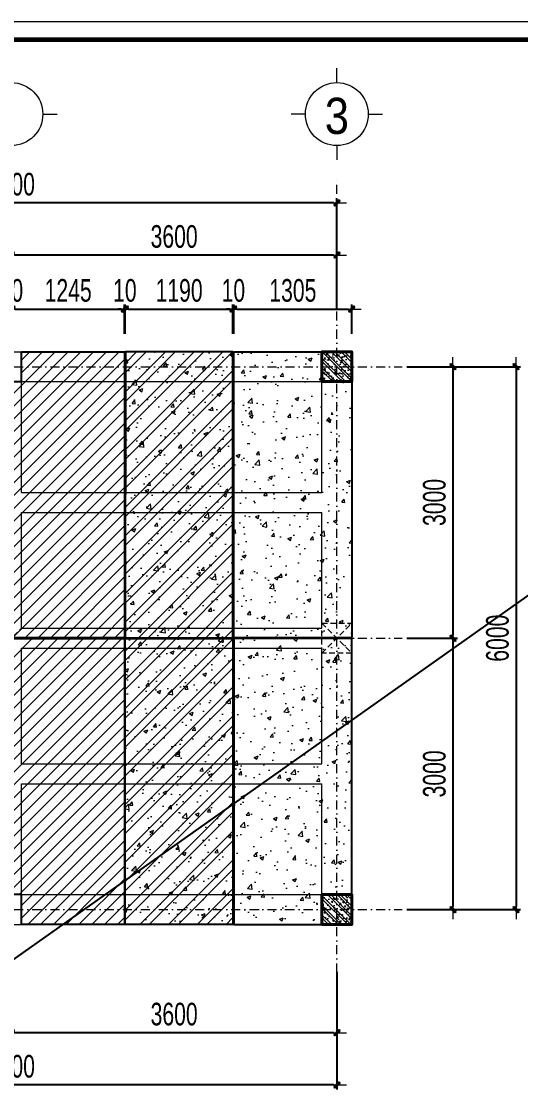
# Model space of a CAD drawing. Header units: millimetres. Extents: x -211129 to 461116, y -574633 to 115.
# Drawn here: x -29986 to -24463, y -543497 to -531691 of the extents above; entities that cross this region are included whole.
import ezdxf
from ezdxf.enums import TextEntityAlignment as Align

# ---------------------------------------------------------------- set-up
doc = ezdxf.new("R2010")
doc.units = ezdxf.units.MM
doc.header["$MEASUREMENT"] = 0
doc.header["$PDMODE"] = 32
doc.linetypes.add('DASHDOT', pattern=[1, 0.5, -0.25, 0, -0.25])
doc.linetypes.add('HIDDEN', pattern=[0.375, 0.25, -0.125])
doc.layers.get('Defpoints').update_dxf_attribs({"color": 1})
doc.layers.add('KCS_Plotter', color=11, linetype='Continuous', plot=False)
for name, color, linetype, lineweight in [('Khungten_LCDI', 7, 'Continuous', 5), ('LC Dim', 8, 'Continuous', 18), ('LC Hatch', 252, 'Continuous', 9), ('LC ISO', 153, 'Continuous', 13), ('LC MANH DUT', 35, 'HIDDEN', 5), ('LC Net dam2', 6, 'Continuous', 40), ('LC Net manh', 133, 'Continuous', 5), ('LC Net thay', 63, 'Continuous', 25), ('LC Net truc', 79, 'DASHDOT', 13), ('LC Text1', 3, 'Continuous', 20)]:
    doc.layers.add(name, color=color, linetype=linetype, lineweight=lineweight)
doc.styles.add('HOATBIF', font='hoatbif.shx', dxfattribs={"width": 0.7})
doc.styles.add('Khungten', font='VHAVAN.TTF', dxfattribs={"width": 0.9, "height": 5000})
doc.styles.add('LC 1', font='VHAVANB.TTF')
doc.styles.add('Title', font='VHBLACK.TTF', dxfattribs={"width": 0.8})
doc.dimstyles.new('1-100', dxfattribs={"dimscale": 100, "dimtxt": 2.5, "dimasz": 0.35, "dimexe": 0.5, "dimexo": 0, "dimgap": 0.8, "dimtad": 1, "dimdec": 0, "dimzin": 0, "dimdsep": 46, "dimtxsty": 'HOATBIF', "dimblk1": 'DOT', "dimblk2": 'DOT', "dimsah": 1, "dimcen": -1, "dimdle": 1, "dimclrd": 256, "dimclre": 256, "dimclrt": 4, "dimadec": 3, "dimazin": 2, "dimtfac": 0.333333, "dimtdec": 0, "dimtix": 1, "dimtmove": 2, "dimatfit": 3, "dimldrblk": 'DOT', "dimfxl": 1, "dimtvp": 0.833333, "dimtolj": 1, "dimtzin": 0, "dimarcsym": 0})
pattern_1 = [(140, (4954.18, -459194.11), (12.55043, 143.45204), [15, -165]), (85, (4954.18, -459194.11), (-150.43843, -27.75027), [12, -132]), (190.4514, (4955.23, -459182.16), (-137.8879, 115.70188), [12.74804, -140.22842]), (136.1842, (4914.18, -459194.11), (33.1038, 213.4482), [22.5, -247.5]), (186.6356, (4916.94, -459176.32), (-194.82357, 186.93254), [19.12206, -210.3426]), (81.1842, (4914.18, -459194.11), (-194.8237, 186.9324), [18, -198]), (111, (4924.18, -459174.11), (80.52378, 119.38141), [15, -165]), (56, (4924.18, -459174.11), (-145.03, 48.66307), [12, -132]), (161.4514, (4930.89, -459164.16), (-64.5061, 168.04453), [12.74804, -140.22842]), (127.5, (4954.18, -459194.11), (-66.57877, 2.43197), [0, -130.4, 0, -134, 0, -132.5]), (97.5, (4954.18, -459194.11), (-78.88234, 52.61391), [0, -76.4, 0, -127.4, 0, -50.5]), (57.5, (4954.18, -459238.71), (4.510974, 106.764487), [0, -50, 0, -156, 0, -207]), (47.5, (4954.18, -459258.71), (-20.021, 116.63723), [0, -65, 0, -103.6, 0, -147]), (135, (4954.18, -459194.11), (-53.03301, -53.03301), []), (135, (4954.18, -459158.756), (-53.03301, -53.03301), [])]

# ---------------------------------------------------------------- blocks, each defined once
blk = doc.blocks.new('DOT')
at = {"layer": 'LC Dim'}
blk.add_line((-3, 0), (3, 0), dxfattribs=at)
at = {"layer": 'LC Dim', "color": 4}
blk.add_line((-1, -1), (1, 1), dxfattribs=at)
blk.add_lwpolyline([(0.5, 1), (-1, -0.5), (-0.5, -1), (1, 0.5)], close=True, dxfattribs=at)
blk = doc.blocks.new('*D504')
at = {"layer": 'Defpoints', "color": 0, "transparency": 16777216}
for p in [(-30096, -542194), (-26496, -542194), (-30096, -542869)]:
    blk.add_point(p, dxfattribs=at)
at = {"layer": 'LC Dim', "lineweight": -2, "transparency": 16777216}
for p, q in [((-30096, -542194), (-30096, -542919)), ((-26496, -542194), (-26496, -542919)), ((-26531, -542869), (-30061, -542869))]:
    blk.add_line(p, q, dxfattribs=at)
at = {"layer": 'LC Dim', "lineweight": -2, "transparency": 16777216, "xscale": 35, "yscale": 35, "zscale": 35, "rotation": 180}
blk.add_blockref('DOT', (-30096, -542869), dxfattribs=at)
at = {"layer": 'LC Dim', "lineweight": -2, "transparency": 16777216, "xscale": 35, "yscale": 35, "zscale": 35}
blk.add_blockref('DOT', (-26496, -542869), dxfattribs=at)
at = {"layer": 'LC Dim', "color": 4, "transparency": 16777216, "insert": (-28296, -542664), "char_height": 250, "attachment_point": 5, "style": 'HOATBIF'}
blk.add_mtext('\\A1;3600', dxfattribs=at)
blk = doc.blocks.new('_Dot')
at = {"color": 0, "linetype": 'ByBlock', "lineweight": -2}
blk.add_line((-0.5, 0), (-1, 0), dxfattribs=at)
at = {"color": 0, "linetype": 'ByBlock', "const_width": 0.5}
blk.add_lwpolyline([(-0.25, 0, 1), (0.25, 0, 1)], format="xyb", close=True, dxfattribs=at)
blk = doc.blocks.new('*D506')
at = {"layer": 'Defpoints', "color": 0, "ltscale": 2, "transparency": 16777216}
for p in [(-33696, -542194), (-26496, -542194), (-33696, -543446)]:
    blk.add_point(p, dxfattribs=at)
at = {"layer": 'LC Dim', "lineweight": -2, "ltscale": 2, "transparency": 16777216}
for p, q in [((-33696, -542194), (-33696, -543496)), ((-26496, -542194), (-26496, -543496)), ((-26531, -543446), (-33661, -543446))]:
    blk.add_line(p, q, dxfattribs=at)
at = {"layer": 'LC Dim', "lineweight": -2, "ltscale": 2, "transparency": 16777216, "xscale": 35, "yscale": 35, "zscale": 35, "rotation": 180}
blk.add_blockref('DOT', (-33696, -543446), dxfattribs=at)
at = {"layer": 'LC Dim', "lineweight": -2, "ltscale": 2, "transparency": 16777216, "xscale": 35, "yscale": 35, "zscale": 35}
blk.add_blockref('DOT', (-26496, -543446), dxfattribs=at)
at = {"layer": 'LC Dim', "color": 4, "ltscale": 2, "transparency": 16777216, "insert": (-30096, -543241), "char_height": 250, "attachment_point": 5, "style": 'HOATBIF'}
blk.add_mtext('\\A1;7200', dxfattribs=at)
blk = doc.blocks.new('*D507')
at = {"layer": 'Defpoints', "color": 0, "transparency": 16777216}
for p in [(-30096, -534275), (-30096, -534311), (-26496, -534311)]:
    blk.add_point(p, dxfattribs=at)
at = {"layer": 'LC Dim', "lineweight": -2, "transparency": 16777216}
for p, q in [((-30096, -534311), (-30096, -534225)), ((-26496, -534311), (-26496, -534225)), ((-26531, -534275), (-30061, -534275))]:
    blk.add_line(p, q, dxfattribs=at)
at = {"layer": 'LC Dim', "lineweight": -2, "transparency": 16777216, "xscale": 35, "yscale": 35, "zscale": 35, "rotation": 180}
blk.add_blockref('DOT', (-30096, -534275), dxfattribs=at)
at = {"layer": 'LC Dim', "lineweight": -2, "transparency": 16777216, "xscale": 35, "yscale": 35, "zscale": 35}
blk.add_blockref('DOT', (-26496, -534275), dxfattribs=at)
at = {"layer": 'LC Dim', "color": 4, "transparency": 16777216, "insert": (-28296, -534070), "char_height": 250, "attachment_point": 5, "style": 'HOATBIF'}
blk.add_mtext('\\A1;3600', dxfattribs=at)
blk = doc.blocks.new('*D509')
at = {"layer": 'Defpoints', "color": 0, "ltscale": 2, "transparency": 16777216}
for p in [(-33696, -533697), (-33696, -534864), (-26496, -534864)]:
    blk.add_point(p, dxfattribs=at)
at = {"layer": 'LC Dim', "lineweight": -2, "ltscale": 2, "transparency": 16777216}
for p, q in [((-33696, -534864), (-33696, -533647)), ((-26531, -533697), (-33661, -533697)), ((-26496, -534864), (-26496, -533647))]:
    blk.add_line(p, q, dxfattribs=at)
at = {"layer": 'LC Dim', "lineweight": -2, "ltscale": 2, "transparency": 16777216, "xscale": 35, "yscale": 35, "zscale": 35, "rotation": 180}
blk.add_blockref('DOT', (-33696, -533697), dxfattribs=at)
at = {"layer": 'LC Dim', "lineweight": -2, "ltscale": 2, "transparency": 16777216, "xscale": 35, "yscale": 35, "zscale": 35}
blk.add_blockref('DOT', (-26496, -533697), dxfattribs=at)
at = {"layer": 'LC Dim', "color": 4, "ltscale": 2, "transparency": 16777216, "insert": (-30096, -533492), "char_height": 250, "attachment_point": 5, "style": 'HOATBIF'}
blk.add_mtext('\\A1;7200', dxfattribs=at)
blk = doc.blocks.new('TTRUC')
at = {"layer": 'LC ISO'}
for p, q in [((0, 6.95), (0, 10.13)), ((-6.95, 0), (-10.13, 0)), ((6.95, 0), (10.13, 0)), ((0, -6.95), (0, -10.13))]:
    blk.add_line(p, q, dxfattribs=at)
at = {"layer": 'LC Net manh'}
blk.add_circle((0, 0), 6.95, dxfattribs=at)
blk = doc.blocks.new('*D510')
at = {"layer": 'Defpoints', "color": 0, "ltscale": 2, "transparency": 16777216}
for p in [(-25723, -535508), (-25723, -541508), (-24514, -541508)]:
    blk.add_point(p, dxfattribs=at)
at = {"layer": 'LC Dim', "lineweight": -2, "ltscale": 2, "transparency": 16777216}
for p, q in [((-25723, -535508), (-24464, -535508)), ((-24514, -535543), (-24514, -541473)), ((-25723, -541508), (-24464, -541508))]:
    blk.add_line(p, q, dxfattribs=at)
at = {"layer": 'LC Dim', "lineweight": -2, "ltscale": 2, "transparency": 16777216, "xscale": 35, "yscale": 35, "zscale": 35}
for p, rotation in [((-24514, -535508), 90), ((-24514, -541508), 270)]:
    blk.add_blockref('DOT', p, dxfattribs=dict(at, rotation=rotation))
at = {"layer": 'LC Dim', "color": 4, "ltscale": 2, "transparency": 16777216, "insert": (-24719, -538508), "char_height": 250, "attachment_point": 5, "rotation": 90, "style": 'HOATBIF'}
blk.add_mtext('\\A1;6000', dxfattribs=at)
blk = doc.blocks.new('*D527')
at = {"layer": 'Defpoints', "color": 0, "ltscale": 2, "transparency": 16777216}
for p in [(-25723, -535508), (-25723, -538508), (-25212, -538508)]:
    blk.add_point(p, dxfattribs=at)
at = {"layer": 'LC Dim', "lineweight": -2, "ltscale": 2, "transparency": 16777216}
for p, q in [((-25723, -535508), (-25162, -535508)), ((-25212, -535543), (-25212, -538473)), ((-25723, -538508), (-25162, -538508))]:
    blk.add_line(p, q, dxfattribs=at)
at = {"layer": 'LC Dim', "lineweight": -2, "ltscale": 2, "transparency": 16777216, "xscale": 35, "yscale": 35, "zscale": 35}
for p, rotation in [((-25212, -535508), 90), ((-25212, -538508), 270)]:
    blk.add_blockref('DOT', p, dxfattribs=dict(at, rotation=rotation))
at = {"layer": 'LC Dim', "color": 4, "ltscale": 2, "transparency": 16777216, "insert": (-25417, -537008), "char_height": 250, "attachment_point": 5, "rotation": 90, "style": 'HOATBIF'}
blk.add_mtext('\\A1;3000', dxfattribs=at)
blk = doc.blocks.new('*D528')
at = {"layer": 'Defpoints', "color": 0, "ltscale": 2, "transparency": 16777216}
for p in [(-25723, -538508), (-25723, -541508), (-25212, -541508)]:
    blk.add_point(p, dxfattribs=at)
at = {"layer": 'LC Dim', "lineweight": -2, "ltscale": 2, "transparency": 16777216}
for p, q in [((-25723, -538508), (-25162, -538508)), ((-25212, -538543), (-25212, -541473)), ((-25723, -541508), (-25162, -541508))]:
    blk.add_line(p, q, dxfattribs=at)
at = {"layer": 'LC Dim', "lineweight": -2, "ltscale": 2, "transparency": 16777216, "xscale": 35, "yscale": 35, "zscale": 35}
for p, rotation in [((-25212, -538508), 90), ((-25212, -541508), 270)]:
    blk.add_blockref('DOT', p, dxfattribs=dict(at, rotation=rotation))
at = {"layer": 'LC Dim', "color": 4, "ltscale": 2, "transparency": 16777216, "insert": (-25417, -540008), "char_height": 250, "attachment_point": 5, "rotation": 90, "style": 'HOATBIF'}
blk.add_mtext('\\A1;3000', dxfattribs=at)
blk = doc.blocks.new('*D537')
at = {"layer": 'Defpoints', "color": 0, "ltscale": 250, "transparency": 16777216}
for p in [(-30091, -534871), (-30101, -535144), (-30091, -535144)]:
    blk.add_point(p, dxfattribs=at)
at = {"layer": 'LC Dim', "linetype": 'ByBlock', "lineweight": -2, "ltscale": 250, "transparency": 16777216}
for p, q in [((-30136, -534871), (-30171, -534871)), ((-30101, -535144), (-30101, -534821)), ((-30101, -534871), (-30091, -534871)), ((-30091, -535144), (-30091, -534821)), ((-30056, -534871), (-30021, -534871))]:
    blk.add_line(p, q, dxfattribs=at)
at = {"layer": 'LC Dim', "lineweight": -2, "ltscale": 250, "transparency": 16777216, "xscale": 35, "yscale": 35, "zscale": 35}
blk.add_blockref('DOT', (-30101, -534871), dxfattribs=at)
at = {"layer": 'LC Dim', "lineweight": -2, "ltscale": 250, "transparency": 16777216, "xscale": 35, "yscale": 35, "zscale": 35, "rotation": 180}
blk.add_blockref('DOT', (-30091, -534871), dxfattribs=at)
at = {"layer": 'LC Dim', "color": 4, "ltscale": 250, "transparency": 16777216, "insert": (-30096, -534666), "char_height": 250, "attachment_point": 5, "style": 'HOATBIF'}
blk.add_mtext('\\A1;10', dxfattribs=at)
blk = doc.blocks.new('*D538')
at = {"layer": 'Defpoints', "color": 0, "ltscale": 250, "transparency": 16777216}
for p in [(-28846, -534871), (-30091, -535144), (-28846, -535144)]:
    blk.add_point(p, dxfattribs=at)
at = {"layer": 'LC Dim', "linetype": 'ByBlock', "lineweight": -2, "ltscale": 250, "transparency": 16777216}
for p, q in [((-30091, -535144), (-30091, -534821)), ((-30056, -534871), (-28881, -534871)), ((-28846, -535144), (-28846, -534821))]:
    blk.add_line(p, q, dxfattribs=at)
at = {"layer": 'LC Dim', "lineweight": -2, "ltscale": 250, "transparency": 16777216, "xscale": 35, "yscale": 35, "zscale": 35, "rotation": 180}
blk.add_blockref('DOT', (-30091, -534871), dxfattribs=at)
at = {"layer": 'LC Dim', "lineweight": -2, "ltscale": 250, "transparency": 16777216, "xscale": 35, "yscale": 35, "zscale": 35}
blk.add_blockref('DOT', (-28846, -534871), dxfattribs=at)
at = {"layer": 'LC Dim', "color": 4, "ltscale": 250, "transparency": 16777216, "insert": (-29468, -534666), "char_height": 250, "attachment_point": 5, "style": 'HOATBIF'}
blk.add_mtext('\\A1;1245', dxfattribs=at)
blk = doc.blocks.new('*D539')
at = {"layer": 'Defpoints', "color": 0, "ltscale": 250, "transparency": 16777216}
for p in [(-28836, -534871), (-28846, -535144), (-28836, -535144)]:
    blk.add_point(p, dxfattribs=at)
at = {"layer": 'LC Dim', "linetype": 'ByBlock', "lineweight": -2, "ltscale": 250, "transparency": 16777216}
for p, q in [((-28881, -534871), (-28916, -534871)), ((-28846, -535144), (-28846, -534821)), ((-28846, -534871), (-28836, -534871)), ((-28836, -535144), (-28836, -534821)), ((-28801, -534871), (-28766, -534871))]:
    blk.add_line(p, q, dxfattribs=at)
at = {"layer": 'LC Dim', "lineweight": -2, "ltscale": 250, "transparency": 16777216, "xscale": 35, "yscale": 35, "zscale": 35}
blk.add_blockref('DOT', (-28846, -534871), dxfattribs=at)
at = {"layer": 'LC Dim', "lineweight": -2, "ltscale": 250, "transparency": 16777216, "xscale": 35, "yscale": 35, "zscale": 35, "rotation": 180}
blk.add_blockref('DOT', (-28836, -534871), dxfattribs=at)
at = {"layer": 'LC Dim', "color": 4, "ltscale": 250, "transparency": 16777216, "insert": (-28841, -534666), "char_height": 250, "attachment_point": 5, "style": 'HOATBIF'}
blk.add_mtext('\\A1;10', dxfattribs=at)
blk = doc.blocks.new('*D540')
at = {"layer": 'Defpoints', "color": 0, "ltscale": 250, "transparency": 16777216}
for p in [(-27646, -534871), (-28836, -535144), (-27646, -535144)]:
    blk.add_point(p, dxfattribs=at)
at = {"layer": 'LC Dim', "linetype": 'ByBlock', "lineweight": -2, "ltscale": 250, "transparency": 16777216}
for p, q in [((-28836, -535144), (-28836, -534821)), ((-28801, -534871), (-27681, -534871)), ((-27646, -535144), (-27646, -534821))]:
    blk.add_line(p, q, dxfattribs=at)
at = {"layer": 'LC Dim', "lineweight": -2, "ltscale": 250, "transparency": 16777216, "xscale": 35, "yscale": 35, "zscale": 35, "rotation": 180}
blk.add_blockref('DOT', (-28836, -534871), dxfattribs=at)
at = {"layer": 'LC Dim', "lineweight": -2, "ltscale": 250, "transparency": 16777216, "xscale": 35, "yscale": 35, "zscale": 35}
blk.add_blockref('DOT', (-27646, -534871), dxfattribs=at)
at = {"layer": 'LC Dim', "color": 4, "ltscale": 250, "transparency": 16777216, "insert": (-28241, -534666), "char_height": 250, "attachment_point": 5, "style": 'HOATBIF'}
blk.add_mtext('\\A1;1190', dxfattribs=at)
blk = doc.blocks.new('*D541')
at = {"layer": 'Defpoints', "color": 0, "ltscale": 250, "transparency": 16777216}
for p in [(-27636, -534871), (-27646, -535144), (-27636, -535144)]:
    blk.add_point(p, dxfattribs=at)
at = {"layer": 'LC Dim', "linetype": 'ByBlock', "lineweight": -2, "ltscale": 250, "transparency": 16777216}
for p, q in [((-27681, -534871), (-27716, -534871)), ((-27646, -535144), (-27646, -534821)), ((-27646, -534871), (-27636, -534871)), ((-27636, -535144), (-27636, -534821)), ((-27601, -534871), (-27566, -534871))]:
    blk.add_line(p, q, dxfattribs=at)
at = {"layer": 'LC Dim', "lineweight": -2, "ltscale": 250, "transparency": 16777216, "xscale": 35, "yscale": 35, "zscale": 35}
blk.add_blockref('DOT', (-27646, -534871), dxfattribs=at)
at = {"layer": 'LC Dim', "lineweight": -2, "ltscale": 250, "transparency": 16777216, "xscale": 35, "yscale": 35, "zscale": 35, "rotation": 180}
blk.add_blockref('DOT', (-27636, -534871), dxfattribs=at)
at = {"layer": 'LC Dim', "color": 4, "ltscale": 250, "transparency": 16777216, "insert": (-27641, -534666), "char_height": 250, "attachment_point": 5, "style": 'HOATBIF'}
blk.add_mtext('\\A1;10', dxfattribs=at)
blk = doc.blocks.new('*D542')
at = {"layer": 'Defpoints', "color": 0, "ltscale": 250, "transparency": 16777216}
for p in [(-26331, -534871), (-27636, -535144), (-26331, -535144)]:
    blk.add_point(p, dxfattribs=at)
at = {"layer": 'LC Dim', "linetype": 'ByBlock', "lineweight": -2, "ltscale": 250, "transparency": 16777216}
for p, q in [((-27636, -535144), (-27636, -534821)), ((-27601, -534871), (-26366, -534871)), ((-26331, -535144), (-26331, -534821))]:
    blk.add_line(p, q, dxfattribs=at)
at = {"layer": 'LC Dim', "lineweight": -2, "ltscale": 250, "transparency": 16777216, "xscale": 35, "yscale": 35, "zscale": 35, "rotation": 180}
blk.add_blockref('DOT', (-27636, -534871), dxfattribs=at)
at = {"layer": 'LC Dim', "lineweight": -2, "ltscale": 250, "transparency": 16777216, "xscale": 35, "yscale": 35, "zscale": 35}
blk.add_blockref('DOT', (-26331, -534871), dxfattribs=at)
at = {"layer": 'LC Dim', "color": 4, "ltscale": 250, "transparency": 16777216, "insert": (-26983, -534666), "char_height": 250, "attachment_point": 5, "style": 'HOATBIF'}
blk.add_mtext('\\A1;1305', dxfattribs=at)
blk = doc.blocks.new('lcdi fix')
at = {"layer": 'Defpoints', "lineweight": 0}
blk.add_lwpolyline([(-1200, -14850), (-1200, 14850), (40800, 14850), (40800, -14850)], close=True, dxfattribs=at)
at = {"layer": 'Khungten_LCDI', "color": 5, "lineweight": 60}
blk.add_lwpolyline([(0, -14650), (0, 14650), (40600, 14650), (40600, -14650)], close=True, dxfattribs=at)
at = {"color": 7, "style": 'Khungten', "width": 0.8}
for tag, p in [('REVISION', (39499, -10746)), ('NGAYHT', (39546, -11609))]:
    blk.add_attdef(tag, text='', height=200, dxfattribs=at).set_placement(p, align=Align.CENTER)
at = {"layer": 'LC Text1', "color": 3, "style": 'LC 1', "width": 1.834006}
for tag, p, p2 in [('TENBANVE1', (36913, -8886), (40339, -8886)), ('TENBANVE2', (36913, -9562), (40339, -9562))]:
    blk.add_attdef(tag, text='', height=250, dxfattribs=at).set_placement(p, p2, align=Align.FIT)
at = {"layer": 'LC Text1', "style": 'Title', "width": 0.7}
blk.add_attdef('SOBANVE', text='', height=250, dxfattribs=at).set_placement((39562, -13896), align=Align.CENTER)

msp = doc.modelspace()

# ---------------------------------------------------------------- hatches: boundary and pattern name
at = {"layer": 'LC Hatch', "ltscale": 250}
h = msp.add_hatch(dxfattribs=at)
h.set_pattern_fill('AR-CONC', color=256, scale=60)
h.set_pattern_definition([(50, (-32589.66, -81334.7), (430.3561, -37.65128), [45, -495]), (355, (-32589.66, -81334.7), (-83.2508, 451.3153), [36, -396]), (100.4514, (-32553.8, -81337.85), (347.10563, 413.66373), [38.2441, -420.68527]), (46.1842, (-32589.66, -81214.7), (640.3446, -99.3114), [67.5, -742.5]), (96.6356, (-32536.3, -81223), (560.7976, 584.4707), [57.3662, -631.0278]), (351.1842, (-32589.66, -81214.7), (560.7972, 584.4712), [54, -594]), (21, (-32529.66, -81244.7), (358.14423, -241.57133), [45, -495]), (326, (-32529.66, -81244.7), (145.9892, 435.09003), [36, -396]), (71.4514, (-32499.8, -81264.84), (504.13358, 193.5183), [38.2441, -420.68527]), (37.5, (-32589.66, -81334.71), (7.295913, 199.73631), [0, -391.2, 0, -402, 0, -397.5]), (7.5, (-32589.66, -81334.71), (157.84172, 236.64703), [0, -229.2, 0, -382.2, 0, -151.5]), (327.5, (-32723.46, -81334.71), (320.29346, -13.532923), [0, -150, 0, -468, 0, -621]), (317.5, (-32783.46, -81334.7), (349.9117, 60.06299), [0, -195, 0, -310.8, 0, -441])])
h.paths.add_polyline_path([(-26331, -535672.6), (-26661, -535672.6), (-26661, -535672.6), (-26331, -535672.6), (-26331, -535342.6), (-26661, -535342.6), (-26661, -535672.6), (-26331, -535672.6), (-26331, -535672.6), (-26661, -535672.6), (-26661, -535342.6), (-27636, -535342.6), (-27636, -538502.6), (-26331, -538502.6)])
h.paths.add_polyline_path([(-26331, -538512.6), (-27636, -538512.6), (-27636, -541672.6), (-26661, -541672.6), (-26661, -541342.6), (-26331, -541342.6)])
h.paths.add_polyline_path([(-32556, -538512.6), (-33861, -538512.6), (-33861, -541342.6), (-33531, -541342.6), (-33531, -541672.6), (-32556, -541672.6)])
h.paths.add_polyline_path([(-32556, -536362.6), (-32561, -536362.6), (-32561, -535752.6), (-32556, -535342.6), (-33531, -535342.6), (-33531, -535672.6), (-33861, -535672.6), (-33861, -538502.6), (-32556, -538502.6)])
h = msp.add_hatch(dxfattribs=at)
h.set_pattern_fill('BTCT', color=256, scale=60)
h.set_pattern_definition([(50, (-32589.66, -81334.7), (430.3561, -37.65128), [45, -495]), (355, (-32589.66, -81334.7), (-83.2508, 451.3153), [36, -396]), (100.4514, (-32553.8, -81337.85), (347.10563, 413.66373), [38.2441, -420.68527]), (46.1842, (-32589.66, -81214.7), (640.3446, -99.3114), [67.5, -742.5]), (96.6356, (-32536.3, -81223), (560.7976, 584.4707), [57.3662, -631.0278]), (351.1842, (-32589.66, -81214.7), (560.7972, 584.4712), [54, -594]), (21, (-32529.66, -81244.7), (358.14423, -241.57133), [45, -495]), (326, (-32529.66, -81244.7), (145.9892, 435.09003), [36, -396]), (71.4514, (-32499.8, -81264.84), (504.13358, 193.5183), [38.2441, -420.68527]), (37.5, (-32589.66, -81334.71), (7.295913, 199.73631), [0, -391.2, 0, -402, 0, -397.5]), (7.5, (-32589.66, -81334.71), (157.84172, 236.64703), [0, -229.2, 0, -382.2, 0, -151.5]), (327.5, (-32723.46, -81334.71), (320.29346, -13.532923), [0, -150, 0, -468, 0, -621]), (317.5, (-32783.46, -81334.7), (349.9117, 60.06299), [0, -195, 0, -310.8, 0, -441]), (45, (-32589.66, -81334.71), (-159.09903, 159.09903), []), (45, (-32483.6, -81334.71), (-159.09903, 159.09903), [])])
h.paths.add_polyline_path([(-32546, -541672.6), (-31356, -541672.6), (-31356, -538512.6), (-32546, -538512.6)])
h.paths.add_polyline_path([(-27645.5, -535342.6), (-28835.5, -535342.6), (-28836, -538502.6), (-27646, -538502.6)])
h.paths.add_polyline_path([(-27646, -538512.6), (-28836, -538512.6), (-28836, -541672.6), (-27646, -541672.6)])
h = msp.add_hatch(dxfattribs=at)
h.set_pattern_fill('ANSI31', color=256, scale=800)
h.set_pattern_definition([(45, (-32589.66, -89167.71), (-70.710678, 70.710678), [])])
h.paths.add_polyline_path([(-28846, -535342.6), (-29986, -535342.6), (-29986, -535672.6), (-30091, -535672.6), (-30091, -538502.6), (-28846, -538502.6)])
h.paths.add_polyline_path([(-30101, -535672.6), (-30206, -535672.6), (-30206, -535342.6), (-31346, -535342.6), (-31346, -538502.6), (-30101, -538502.6)])
at = {"layer": 'LC Hatch', "ltscale": 2}
h = msp.add_hatch(dxfattribs=at)
h.set_pattern_fill('BTCT', color=256, scale=20, angle=90)
h.set_pattern_definition(pattern_1)
h.paths.add_polyline_path([(-26331, -535672.6), (-26331, -535342.6), (-26661, -535342.6), (-26661, -535672.6)])
at = {"layer": 'LC Hatch', "ltscale": 250}
h = msp.add_hatch(dxfattribs=at)
h.set_pattern_fill('ANSI31', color=256, scale=800)
h.set_pattern_definition([(45, (-32589.66, -81334.71), (-70.710678, 70.710678), [])])
h.paths.add_polyline_path([(-28846, -538512.6), (-29986, -538512.6), (-29986, -538617.6), (-30091, -538617.6), (-30091, -541342.6), (-29986, -541342.6), (-29986, -541672.6), (-28846, -541672.6)])
h.paths.add_polyline_path([(-30101, -538617.6), (-30206, -538617.6), (-30206, -538512.6), (-31346, -538512.6), (-31346, -541672.6), (-30206, -541672.6), (-30206, -541342.6), (-30101, -541342.6)])
at = {"layer": 'LC Hatch', "ltscale": 2}
h = msp.add_hatch(dxfattribs=at)
h.set_pattern_fill('BTCT', color=256, scale=20, angle=90)
h.set_pattern_definition(pattern_1)
h.paths.add_polyline_path([(-26331, -541672.6), (-26331, -541342.6), (-26661, -541342.6), (-26661, -541672.6)])

# ---------------------------------------------------------------- linework, layer by layer
at = {"layer": 'KCS_Plotter', "ltscale": 250}
msp.add_line((-57409.4, -561391.2), (-15409.4, -531691.2), dxfattribs=at)
at = {"layer": 'LC MANH DUT', "ltscale": 250}
for p, q in [((-26661, -538342.6), (-26331, -538672.6)), ((-26661, -538672.6), (-26331, -538342.6)), ((-30206, -538617.6), (-29986, -538397.6))]:
    msp.add_line(p, q, dxfattribs=at)
at = {"layer": 'LC MANH DUT', "ltscale": 100}
for points in [[(-26661, -535672.6), (-26661, -535342.6), (-26331, -535342.6), (-26331, -535672.6)], [(-26661, -541672.6), (-26661, -541342.6), (-26331, -541342.6), (-26331, -541672.6)]]:
    msp.add_lwpolyline(points, close=True, dxfattribs=at)
at = {"layer": 'LC MANH DUT', "ltscale": 250}
msp.add_lwpolyline([(-26661, -538342.6), (-26331, -538342.6), (-26331, -538672.6), (-26661, -538672.6)], close=True, dxfattribs=at)
at = {"layer": 'LC Net dam2', "ltscale": 5}
for points in [[(-26661, -535672.6), (-26661, -535342.6), (-26331, -535342.6), (-26331, -535672.6)], [(-26661, -541672.6), (-26661, -541342.6), (-26331, -541342.6), (-26331, -541672.6)]]:
    msp.add_lwpolyline(points, close=True, dxfattribs=at)
at = {"layer": 'LC Net manh', "color": 0}
for p, q in [((-33861, -535342.6), (-26331, -535342.6)), ((-26331, -541672.6), (-26331, -535342.6)), ((-29986, -535672.6), (-26661, -535672.6)), ((-29986, -536897.6), (-29986, -535672.6)), ((-26661, -536897.6), (-26661, -535672.6)), ((-26661, -536897.6), (-26661, -535672.6)), ((-29986, -536897.6), (-26661, -536897.6)), ((-29986, -538397.6), (-29986, -537117.6)), ((-29986, -537117.6), (-26661, -537117.6)), ((-26661, -538397.6), (-26661, -537117.6)), ((-26661, -538397.6), (-26661, -537117.6)), ((-29986, -538397.6), (-26661, -538397.6)), ((-29986, -538617.6), (-26661, -538617.6)), ((-29986, -539897.6), (-29986, -538617.6)), ((-26661, -539897.6), (-26661, -538617.6)), ((-26661, -539897.6), (-26661, -538617.6)), ((-29986, -539897.6), (-26661, -539897.6)), ((-29986, -541342.6), (-29986, -540117.6)), ((-29986, -540117.6), (-26661, -540117.6)), ((-26661, -541342.6), (-26661, -540117.6)), ((-26661, -541342.6), (-26661, -540117.6)), ((-29986, -541342.6), (-26661, -541342.6)), ((-33861, -541672.6), (-26331, -541672.6))]:
    msp.add_line(p, q, dxfattribs=at)
at = {"layer": 'LC Net thay'}
msp.add_line((-26331, -535672.6), (-26331, -538497.6), dxfattribs=at)
for points in [[(-29986, -535342.6), (-28846, -535342.6), (-28846, -538502.6), (-30091, -538502.6), (-30091, -535672.6), (-29986, -535672.6), (-29986, -535342.6)], [(-26331, -538502.6), (-27636, -538502.6), (-27636, -535342.6), (-26661, -535342.6), (-26661, -535672.6), (-26331, -535672.6)], [(-26661, -541672.6), (-26661, -541342.6), (-26331, -541342.6)]]:
    msp.add_lwpolyline(points, dxfattribs=at)
for points in [[(-27645.5, -535342.6), (-28835.5, -535342.6), (-28836, -538502.6), (-27646, -538502.6)], [(-29986, -541672.6), (-29986, -541342.6), (-30091, -541342.6), (-30091, -538512.6), (-28846, -538512.6), (-28846, -541672.6)], [(-27646, -541672.6), (-28836, -541672.6), (-28836, -538512.6), (-27646, -538512.6)]]:
    msp.add_lwpolyline(points, close=True, dxfattribs=at)
at = {"layer": 'LC Net thay', "ltscale": 250}
msp.add_lwpolyline([(-26331, -541342.6), (-26331, -538512.6), (-27636, -538512.6), (-27636, -541672.6), (-26661, -541672.6), (-26661, -541342.6), (-26331, -541342.6)], dxfattribs=at)
at = {"layer": 'LC Net truc', "ltscale": 200}
for p, q in [((-26496, -542401.8), (-26496, -533430.2)), ((-34867.4, -535507.6), (-25773.9, -535507.6)), ((-34867.4, -538507.6), (-25773.9, -538507.6)), ((-34867.4, -541507.6), (-25773.9, -541507.6))]:
    msp.add_line(p, q, dxfattribs=at)

# ---------------------------------------------------------------- block references
at = {"layer": 'LC ISO', "xscale": 50, "yscale": 50, "zscale": 50, "rotation": 180}
for p in [(-30096, -532716.1), (-26496, -532716.1)]:
    msp.add_blockref('TTRUC', p, dxfattribs=at)
at = {"layer": 'LC Net thay'}
msp.add_blockref('lcdi fix', (-56209.4, -546541.2), dxfattribs=at)

# ---------------------------------------------------------------- texts
at = {"layer": 'LC Text1', "ltscale": 0.2, "style": 'LC 1', "width": 0.9}
msp.add_text('3', height=400, dxfattribs=at).set_placement((-26496, -533055.7), align=Align.BOTTOM_CENTER)

# ---------------------------------------------------------------- dimensions: what is measured, and where the dimension line sits
at = {"layer": 'LC Dim', "ltscale": 2}
for base, p1, p2, picture, middle in [((-33696, -533697), (-26496, -534863.7), (-33696, -534863.7), '*D509', (-30096, -533492)), ((-33696, -543446.1), (-26496, -542194), (-33696, -542194), '*D506', (-30096, -543241.1))]:
    dim = msp.add_linear_dim(base=base, p1=p1, p2=p2, dimstyle='1-100', override={"dimscale": 100}, dxfattribs=at)
    dim.commit()
    dim.dimension.update_dxf_attribs({"geometry": picture, "text_midpoint": middle})
at = {"layer": 'LC Dim'}
for base, p1, p2, picture, middle in [((-30096, -534274.5), (-26496, -534310.6), (-30096, -534310.6), '*D507', (-28296, -534069.5)), ((-30096, -542868.6), (-26496, -542194), (-30096, -542194), '*D504', (-28296, -542663.6))]:
    dim = msp.add_linear_dim(base=base, p1=p1, p2=p2, angle=180, dimstyle='1-100', override={"dimscale": 100}, dxfattribs=at)
    dim.commit()
    dim.dimension.update_dxf_attribs({"geometry": picture, "text_midpoint": middle})
at = {"layer": 'LC Dim', "ltscale": 250}
for base, p1, p2, picture, middle in [((-30091, -534870.6), (-30101, -535143.6), (-30091, -535143.6), '*D537', (-30096, -534665.6)), ((-28846, -534870.6), (-30091, -535143.6), (-28846, -535143.6), '*D538', (-29468.5, -534665.6)), ((-28835.6, -534870.6), (-28846, -535143.6), (-28835.6, -535143.6), '*D539', (-28840.8, -534665.6)), ((-27645.6, -534870.6), (-28835.6, -535143.6), (-27645.6, -535143.6), '*D540', (-28240.6, -534665.6)), ((-27636, -534870.6), (-27645.6, -535143.6), (-27636, -535143.6), '*D541', (-27640.8, -534665.6)), ((-26331, -534870.6), (-27636, -535143.6), (-26331, -535143.6), '*D542', (-26983.5, -534665.6))]:
    dim = msp.add_linear_dim(base=base, p1=p1, p2=p2, dimstyle='1-100', override={"dimfxl": 0, "dimarcsym": 1}, dxfattribs=at)
    dim.commit()
    dim.dimension.update_dxf_attribs({"geometry": picture, "text_midpoint": middle})
at = {"layer": 'LC Dim', "ltscale": 2}
for base, p1, p2, picture, middle in [((-24514.5, -541507.6), (-25722.7, -535507.6), (-25722.7, -541507.6), '*D510', (-24719.5, -538507.6)), ((-25211.7, -538507.6), (-25722.7, -535507.6), (-25722.7, -538507.6), '*D527', (-25416.7, -537007.6)), ((-25211.7, -541507.6), (-25722.7, -538507.6), (-25722.7, -541507.6), '*D528', (-25416.7, -540007.6))]:
    dim = msp.add_linear_dim(base=base, p1=p1, p2=p2, angle=90, dimstyle='1-100', override={"dimscale": 100}, dxfattribs=at)
    dim.commit()
    dim.dimension.update_dxf_attribs({"geometry": picture, "text_midpoint": middle})

doc.saveas('drawing.dxf')
